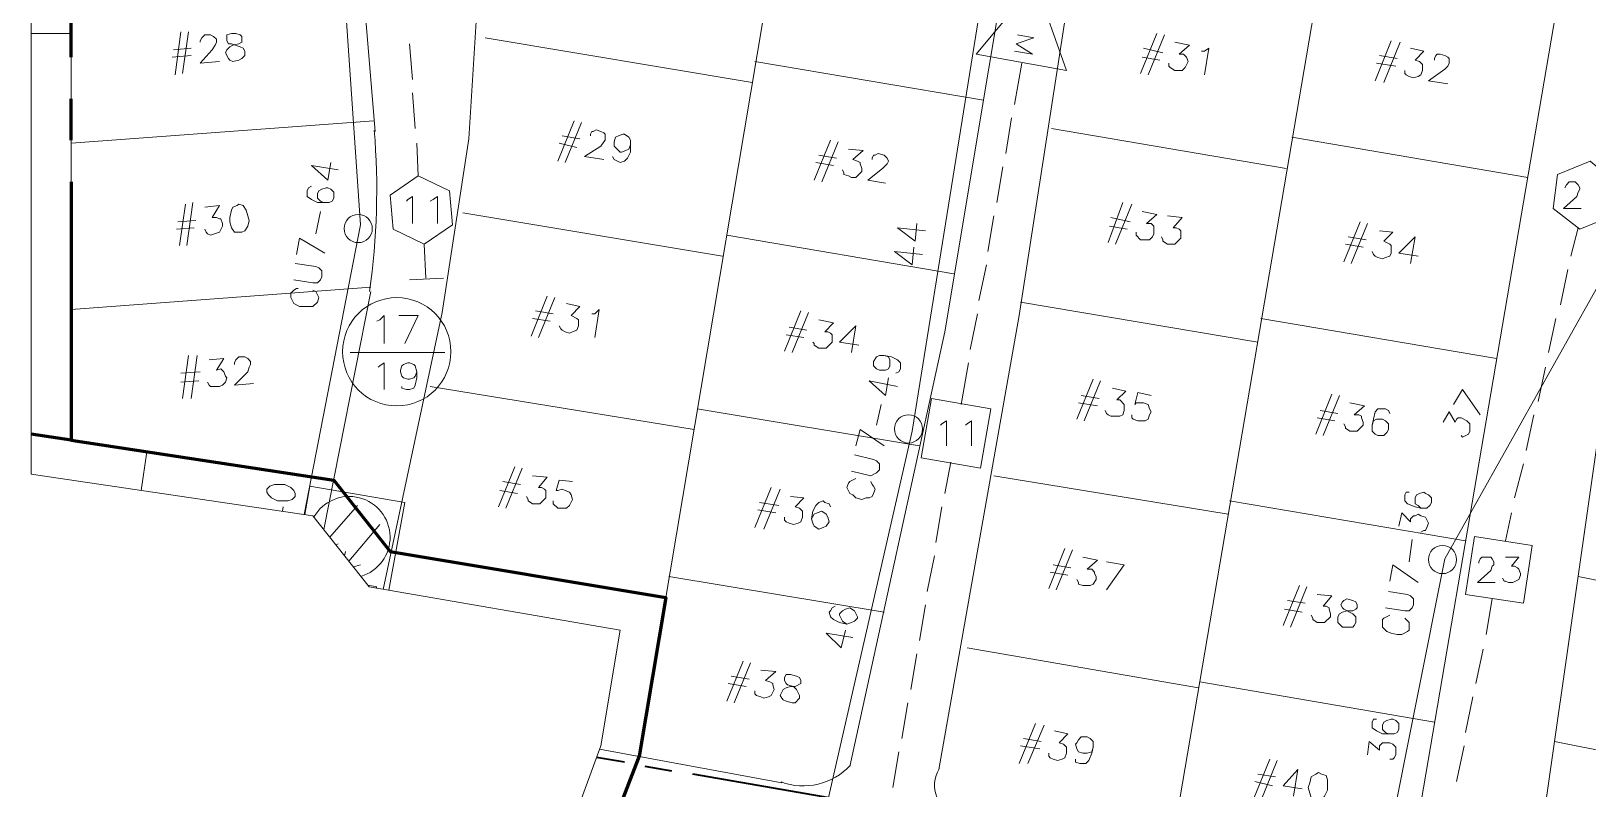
# Model space of a CAD drawing. Header units: millimetres. Extents: x 3.6 to 37.8, y 0.6 to 28.7.
# Drawn here: x 14.58 to 18.956, y 8.992 to 11.121 of the extents above; entities that cross this region are included whole.
import ezdxf

# ---------------------------------------------------------------- set-up
doc = ezdxf.new("R2010")
doc.units = ezdxf.units.MM
for name, color, linetype in [('PDF_0', 7, 'Continuous'), ('PDF_S102$BOUNDARY-NODE', 3, 'Continuous'), ('PDF_S102$Passives-TapOffs', 7, 'Continuous'), ('PDF_S102$POLE', 7, 'Continuous'), ('PDF_S102$STRAND', 7, 'Continuous'), ('PDF_S102$Symbols-SelfTerminating', 7, 'Continuous')]:
    doc.layers.add(name, color=color, linetype=linetype)
for name, color, linetype, true_color in [('PDF_S102$Actives-LineExtender', 94, 'Continuous', 0x009400), ('PDF_S102$Actives-NodeReceiver', 104, 'Continuous', 0x009425), ('PDF_S102$Cable-565', 23, 'Continuous', 0xdd8a6d), ('PDF_S102$Cable-840', 151, 'Continuous', 0x7fbfff), ('PDF_S102$LOTS', 254, 'Continuous', 0xdcdcdc), ('PDF_S102$ROAD', 8, 'Continuous', 0x7f7f7f), ('PDF_S102$SDU', 157, 'Continuous', 0x396472), ('PDF_S102$Symbols-EndOfLine', 15, 'Continuous', 0x944a4a)]:
    doc.layers.add(name, color=color, linetype=linetype, true_color=true_color)

msp = doc.modelspace()

# ---------------------------------------------------------------- linework, layer by layer
at = {"layer": 'PDF_0', "lineweight": 9}
msp.add_lwpolyline([(14.57971, 13.30369), (14.57971, 13.29118), (14.57971, 9.87595), (15.37201, 9.75919), (15.53047, 9.55903), (16.2352, 9.4381), (16.18099, 9.11284), (16.10593, 8.90851)], dxfattribs=at)
at = {"layer": 'PDF_S102$Actives-LineExtender', "lineweight": 9}
msp.add_lwpolyline([(17.236, 11.05606), (17.4028, 11.25622), (17.49037, 11.01019)], close=True, dxfattribs=at)
msp.add_lwpolyline([(17.35276, 11.11027), (17.39863, 11.10193), (17.34859, 11.08525), (17.39446, 11.05606), (17.34442, 11.0644)], dxfattribs=at)
at = {"layer": 'PDF_S102$Actives-NodeReceiver', "lineweight": 18}
for points in [[(15.34886, 9.7626), (15.36367, 9.84259), (15.63055, 9.79672), (15.58513, 9.54965)], [(15.41965, 9.69901), (15.49711, 9.78838)], [(15.47332, 9.63122), (15.55966, 9.73417)], [(15.4429, 9.67996), (15.43633, 9.67794)], [(15.46375, 9.65911), (15.46093, 9.64687)], [(15.50545, 9.62158), (15.48575, 9.61552)], [(15.52674, 9.56374), (15.55132, 9.55903), (15.54864, 9.55591)]]:
    msp.add_lwpolyline(points, dxfattribs=at)
msp.add_arc((15.47418, 9.69872), 0.11468, 286.57576, 150.15921, dxfattribs=at)
at = {"layer": 'PDF_S102$BOUNDARY-NODE', "lineweight": 60}
for points in [[(14.6923, 11.04772), (14.6923, 12.21115)], [(14.6923, 10.8142), (14.6923, 10.93096)], [(14.6923, 10.69744), (14.6923, 9.97186), (15.43039, 9.85927), (15.58885, 9.65911), (16.36447, 9.52984), (16.28941, 9.08365), (16.21018, 8.87932), (16.07674, 8.15791)], [(14.6923, 9.97186), (14.57971, 9.98849)]]:
    msp.add_lwpolyline(points, dxfattribs=at)
at = {"layer": 'PDF_S102$Cable-565', "lineweight": 13}
for points in [[(15.6514, 10.98517), (15.64306, 11.08525)], [(17.34442, 10.91428), (17.36527, 11.03104)], [(15.65974, 10.84756), (15.6514, 10.94764)], [(17.3194, 10.77667), (17.33608, 10.87675)], [(15.66808, 10.71412), (15.66391, 10.80586)], [(17.29438, 10.63906), (17.31106, 10.73914)], [(17.26936, 10.50145), (17.28604, 10.60153)], [(18.90817, 10.48894), (18.92902, 10.56817)], [(17.24434, 10.36384), (17.26519, 10.46392)], [(18.87898, 10.35133), (18.89983, 10.45141)], [(17.21932, 10.22623), (17.24017, 10.32631)], [(18.84562, 10.21789), (18.86647, 10.3138)], [(17.1943, 10.07194), (17.21515, 10.1887)], [(18.81643, 10.08028), (18.83728, 10.17619)], [(18.78307, 9.94267), (18.80392, 10.04275)], [(17.14843, 9.82174), (17.16511, 9.90931)], [(18.74971, 9.80923), (18.77473, 9.90514)], [(17.12341, 9.68413), (17.14009, 9.78421)], [(18.72469, 9.6883), (18.74137, 9.76753)], [(17.09839, 9.54652), (17.11924, 9.6466)], [(17.07754, 9.40891), (17.09422, 9.50899)], [(18.67048, 9.42559), (18.68716, 9.52567)], [(17.05252, 9.2713), (17.0692, 9.37138)], [(18.64129, 9.28798), (18.66214, 9.38389)], [(18.6121, 9.15037), (18.63295, 9.25045)], [(17.0275, 9.13369), (17.04418, 9.23377)], [(18.58708, 9.01276), (18.60793, 9.11284)], [(17.00248, 8.99608), (17.01916, 9.09616)]]:
    msp.add_lwpolyline(points, dxfattribs=at)
at = {"layer": 'PDF_S102$Cable-840', "lineweight": 40}
for points in [[(16.24771, 9.06697), (16.16886, 9.07983)], [(16.38115, 9.04195), (16.30609, 9.05446)], [(16.82317, 8.96689), (16.43953, 9.03361)]]:
    msp.add_lwpolyline(points, dxfattribs=at)
at = {"layer": 'PDF_S102$LOTS', "lineweight": 0}
for points in [[(17.82397, 18.59125), (18.33271, 12.03601), (17.78227, 8.80426)], [(16.28941, 9.08365), (16.7773, 11.98597), (16.78564, 12.28204), (16.60216, 14.55052), (16.31443, 18.42862)], [(14.6923, 9.97186), (14.6923, 13.30786)], [(14.6923, 11.11444), (14.57971, 11.11444)], [(16.60633, 10.97683), (15.85573, 11.10193)], [(17.25685, 10.92679), (16.61467, 11.03521)], [(15.54298, 10.86841), (14.6923, 10.80586)], [(18.10753, 10.73497), (17.44867, 10.84756)], [(18.78724, 10.70995), (18.12421, 10.82254)], [(16.52293, 10.48894), (15.79318, 10.60987)], [(17.17345, 10.4389), (16.53544, 10.54732)], [(15.53464, 10.40137), (14.6923, 10.33882)], [(18.0283, 10.24708), (17.3611, 10.35967)], [(18.69967, 10.20121), (18.03664, 10.3138)], [(16.4437, 10.00105), (15.70144, 10.12198)], [(17.07754, 9.95518), (16.45204, 10.05943)], [(14.57971, 9.98777), (15.43039, 9.85927)], [(14.88921, 9.83034), (14.90497, 9.9385)], [(17.9449, 9.76336), (17.28604, 9.87178)], [(18.6121, 9.6883), (17.94907, 9.80089)], [(16.36447, 9.52984), (15.58885, 9.65911)], [(16.97746, 9.48814), (16.37281, 9.58822)], [(18.92902, 9.58822), (19.63375, 9.44644)], [(17.8615, 9.27547), (17.21098, 9.38806)], [(18.52453, 9.17956), (17.86567, 9.29215)], [(18.8623, 9.12535), (19.55035, 8.98774)]]:
    msp.add_lwpolyline(points, dxfattribs=at)
at = {"layer": 'PDF_S102$Passives-TapOffs', "lineweight": 9}
for points in [[(18.93319, 10.564), (18.85813, 10.62238), (18.87064, 10.71829), (18.96238, 10.75582), (19.03744, 10.69327), (19.02493, 10.60153)], [(15.76399, 10.57651), (15.68476, 10.5223), (15.59719, 10.564), (15.58885, 10.65991), (15.66808, 10.71412), (15.75565, 10.67242)], [(17.08171, 9.92182), (17.1109, 10.08862), (17.2777, 10.05943), (17.24851, 9.89263)], [(18.63712, 9.70081), (18.79975, 9.67579), (18.77473, 9.51316), (18.6121, 9.53818)]]:
    msp.add_lwpolyline(points, close=True, dxfattribs=at)
for points in [[(18.89149, 10.68076), (18.89566, 10.6891), (18.904, 10.69744), (18.92068, 10.69744), (18.92902, 10.6891), (18.93319, 10.68076), (18.93319, 10.67659), (18.92902, 10.66825), (18.92485, 10.65574), (18.88732, 10.62238), (18.93736, 10.62238)], [(15.63472, 10.64323), (15.63889, 10.6474), (15.6514, 10.65574), (15.6514, 10.58068)], [(15.70144, 10.64323), (15.70978, 10.6474), (15.72229, 10.65574), (15.72229, 10.58068)], [(17.13592, 10.01356), (17.14009, 10.01773), (17.1526, 10.02607), (17.1526, 9.95518)], [(17.20681, 10.01356), (17.21098, 10.01773), (17.22349, 10.02607), (17.22349, 9.95518)], [(18.64963, 9.62575), (18.64963, 9.62992), (18.6538, 9.63826), (18.65797, 9.64243), (18.68299, 9.64243), (18.68716, 9.63826), (18.69133, 9.62992), (18.69133, 9.62158), (18.68716, 9.61741), (18.68299, 9.6049), (18.64546, 9.57154), (18.6955, 9.57154)], [(18.72469, 9.64243), (18.76222, 9.64243), (18.74137, 9.61741), (18.74971, 9.61741), (18.75805, 9.61324), (18.76222, 9.60907), (18.76639, 9.59656), (18.76639, 9.59239), (18.76222, 9.57988), (18.74554, 9.57154), (18.73303, 9.57154), (18.72469, 9.57571), (18.72052, 9.57571), (18.71635, 9.58405)]]:
    msp.add_lwpolyline(points, dxfattribs=at)
at = {"layer": 'PDF_S102$POLE', "lineweight": 0}
for points in [[(15.42205, 10.75165), (15.41371, 10.70161), (15.36784, 10.74331), (15.4429, 10.7308)], [(15.4012, 10.63906), (15.38452, 10.63906), (15.36784, 10.6474), (15.35533, 10.65574), (15.35533, 10.67242), (15.3595, 10.68076), (15.36784, 10.68493)], [(15.39286, 10.61404), (15.38035, 10.55149)], [(15.32614, 10.49311), (15.33448, 10.53898), (15.40537, 10.49728)], [(15.32197, 10.46809), (15.38035, 10.45975), (15.38869, 10.45558), (15.39703, 10.44724), (15.39703, 10.43056), (15.39286, 10.42222), (15.38452, 10.41388), (15.37201, 10.41388), (15.3178, 10.42222)], [(15.37201, 10.39303), (15.38035, 10.38886), (15.38869, 10.37218), (15.38452, 10.35967), (15.37201, 10.34716), (15.33448, 10.34716), (15.3178, 10.3555), (15.30946, 10.37218), (15.30946, 10.38469), (15.3178, 10.39303), (15.32614, 10.3972), (15.33031, 10.3972)], [(16.97746, 10.20955), (16.99831, 10.20538), (17.01499, 10.19704), (17.02333, 10.1887), (17.02333, 10.17202), (17.01916, 10.16368), (17.01082, 10.15951)], [(16.98997, 10.147), (16.98163, 10.09696), (16.93576, 10.13866), (17.01499, 10.12198)], [(16.96912, 10.07194), (16.95661, 10.01356)], [(16.89823, 9.95518), (16.91074, 10.00105), (16.97746, 9.95518)], [(16.89406, 9.93016), (16.94827, 9.91765), (16.95661, 9.91348), (16.96495, 9.90514), (16.96495, 9.88846), (16.95661, 9.88012), (16.93993, 9.87178), (16.88572, 9.88429)], [(16.93993, 9.8551), (16.9441, 9.84676), (16.94827, 9.84259), (16.95244, 9.83425), (16.94827, 9.82174), (16.9441, 9.8134), (16.93576, 9.80923), (16.92742, 9.80923), (16.91491, 9.80506), (16.89823, 9.80923), (16.88989, 9.81757), (16.88155, 9.82174), (16.87321, 9.83842), (16.87738, 9.85093), (16.88155, 9.8551), (16.89823, 9.86344)], [(18.487, 9.78004), (18.47032, 9.78421), (18.44947, 9.79255), (18.44113, 9.80089), (18.44113, 9.81757), (18.4453, 9.82591), (18.45364, 9.82591)], [(18.42445, 9.73), (18.43279, 9.76753), (18.45781, 9.74251), (18.45781, 9.75085), (18.46615, 9.75919), (18.47032, 9.75919), (18.47866, 9.76336), (18.487, 9.75919), (18.49951, 9.75502), (18.50785, 9.73834), (18.50368, 9.72583), (18.49951, 9.71749), (18.49534, 9.71749), (18.487, 9.71332)], [(18.46198, 9.69247), (18.45364, 9.62992)], [(18.39943, 9.57571), (18.40777, 9.62158), (18.47866, 9.57154)], [(18.39526, 9.54652), (18.44947, 9.53818), (18.45781, 9.53401), (18.46615, 9.52567), (18.46615, 9.50899), (18.46198, 9.50065), (18.45364, 9.49231), (18.44113, 9.49231), (18.38692, 9.50065)], [(18.44113, 9.47146), (18.45364, 9.45895), (18.45364, 9.4381), (18.44947, 9.43393), (18.43279, 9.42559), (18.42028, 9.42559), (18.4036, 9.42976), (18.39109, 9.43393), (18.37858, 9.44644), (18.37858, 9.46729), (18.38275, 9.47146), (18.39943, 9.4798)]]:
    msp.add_lwpolyline(points, dxfattribs=at)
for points in [[(15.39286, 10.64323), (15.38452, 10.65157), (15.38452, 10.66408), (15.38869, 10.67242), (15.39703, 10.67659), (15.40954, 10.68076), (15.41371, 10.68076), (15.42205, 10.67659), (15.43039, 10.66825), (15.43039, 10.65157), (15.42622, 10.64323), (15.41788, 10.63906), (15.4012, 10.63906)], [(16.98997, 10.20538), (16.99414, 10.19704), (16.99414, 10.18036), (16.98997, 10.17202), (16.98163, 10.16785), (16.96495, 10.16785), (16.95661, 10.17202), (16.94827, 10.18036), (16.94827, 10.19287), (16.95661, 10.20538), (16.96495, 10.20955), (16.97746, 10.20955)], [(18.47866, 9.78838), (18.47032, 9.79255), (18.47032, 9.80923), (18.47449, 9.81757), (18.48283, 9.82174), (18.49534, 9.82591), (18.49951, 9.82174), (18.50785, 9.81757), (18.51619, 9.80923), (18.51619, 9.79672), (18.51202, 9.78838), (18.50368, 9.78004), (18.487, 9.78004)]]:
    msp.add_lwpolyline(points, close=True, dxfattribs=at)
for centre in [(15.49919, 10.56609), (17.04626, 10.00314), (18.54746, 9.63618)]:
    msp.add_circle(centre, 0.03961, dxfattribs=at)
at = {"layer": 'PDF_S102$ROAD', "lineweight": 0}
for points in [[(18.47449, 8.87932), (18.92485, 11.51893), (18.96238, 11.90674), (18.9874, 12.17779), (18.94987, 12.8158), (18.64963, 16.89823), (18.52453, 18.43279)], [(18.89566, 18.42445), (19.17505, 14.59639), (19.30849, 12.65317), (19.30849, 12.27787), (19.25011, 11.83585), (18.82477, 8.86264)], [(16.88155, 9.05446), (17.14843, 10.27627), (17.39446, 11.75245), (17.41114, 11.96095), (17.42365, 12.33208), (17.236, 14.60056), (16.96078, 18.31186)], [(17.1526, 18.33271), (17.24017, 17.32774), (17.50288, 13.89166), (17.60296, 12.13192), (17.59045, 11.89423), (17.55292, 11.58565), (17.35693, 10.32214), (17.13175, 9.04612)], [(15.54715, 10.83922), (15.33448, 13.38709)], [(15.60553, 13.08268), (15.72646, 12.05686), (15.83071, 11.1478), (15.80986, 10.81837), (15.7348, 10.33048), (15.56932, 9.55236)], [(15.40224, 9.721), (15.53464, 10.38886)], [(16.17746, 9.10323), (16.68973, 9.00859)]]:
    msp.add_lwpolyline(points, dxfattribs=at)
for centre, radius, start, end in [((13.53943, 10.6745), 2.01189, 351.84773, 4.77401), ((16.7502, 9.18164), 0.18139, 249.87845, 316.88966), ((17.20473, 9.00233), 0.08549, 147.50882, 259.5467)]:
    msp.add_arc(centre, radius, start, end, dxfattribs=at)
at = {"layer": 'PDF_S102$SDU', "lineweight": 0}
for points in [[(14.9842, 10.99768), (15.00088, 11.11861)], [(15.00505, 11.00185), (15.02173, 11.11861)], [(15.03007, 11.07274), (14.98003, 11.06857)], [(15.05509, 11.08942), (15.05509, 11.09359), (15.05926, 11.10193), (15.0676, 11.11027), (15.08428, 11.11027), (15.09262, 11.1061), (15.10096, 11.09776), (15.10096, 11.08942), (15.09679, 11.08108), (15.08845, 11.06857), (15.05509, 11.03104), (15.1093, 11.03521)], [(17.69887, 11.00185), (17.74474, 11.11444)], [(17.76142, 11.06023), (17.70721, 11.07274)], [(17.71972, 10.99768), (17.76559, 11.11027)], [(17.79478, 11.08942), (17.83648, 11.08108), (17.80729, 11.05606), (17.8198, 11.05606), (17.82814, 11.04772), (17.83231, 11.03521), (17.82397, 11.01853), (17.81563, 11.01019), (17.79478, 11.01019), (17.78227, 11.01853), (17.7781, 11.0227), (17.7781, 11.03104)], [(17.86984, 11.0644), (17.87818, 11.0644), (17.89069, 11.07274), (17.87818, 10.99768)], [(18.35773, 10.981), (18.4036, 11.09359)], [(18.38275, 10.97683), (18.42862, 11.08942)], [(18.45781, 11.07274), (18.49534, 11.0644), (18.47032, 11.03938), (18.48283, 11.03521), (18.49117, 11.02687), (18.49117, 11.01019), (18.487, 10.99768), (18.47866, 10.99351), (18.46615, 10.98934), (18.45364, 10.99351), (18.4453, 10.99768), (18.44113, 11.00185), (18.44113, 11.01019)], [(15.03007, 11.05189), (14.97586, 11.04772)], [(17.75308, 11.03938), (17.70304, 11.04772)], [(18.41611, 11.0227), (18.3619, 11.03104)], [(18.42028, 11.04355), (18.37024, 11.05189)], [(18.52453, 11.03938), (18.52453, 11.04355), (18.5287, 11.05189), (18.53287, 11.05606), (18.54121, 11.05606), (18.55372, 11.05189), (18.56206, 11.04772), (18.56623, 11.04355), (18.56623, 11.03104), (18.56206, 11.0227), (18.55372, 11.01436), (18.50785, 10.981), (18.56206, 10.97266)], [(16.06006, 10.75582), (16.10593, 10.86841)], [(16.08091, 10.75165), (16.12678, 10.86424)], [(16.12261, 10.81837), (16.07257, 10.82671)], [(16.1518, 10.82671), (16.1518, 10.83088), (16.15597, 10.83922), (16.16014, 10.83922), (16.16848, 10.84339), (16.18099, 10.83922), (16.18933, 10.83505), (16.1935, 10.83088), (16.1935, 10.8142), (16.18933, 10.81003), (16.18099, 10.79752), (16.13512, 10.76833), (16.18933, 10.75999)], [(16.78147, 10.70161), (16.82734, 10.8142)], [(16.80232, 10.69744), (16.84819, 10.81003)], [(16.11427, 10.79335), (16.06423, 10.80586)], [(16.26439, 10.80169), (16.26439, 10.78084), (16.25605, 10.76416), (16.24771, 10.75582), (16.2352, 10.75165), (16.21852, 10.75999), (16.21435, 10.76833)], [(16.84402, 10.76416), (16.79398, 10.7725)], [(16.87738, 10.78918), (16.91908, 10.78501), (16.88989, 10.75999), (16.9024, 10.75582), (16.91074, 10.75165), (16.91074, 10.74748), (16.91491, 10.73497), (16.91491, 10.72663), (16.89823, 10.70995), (16.88572, 10.70995), (16.87738, 10.71412), (16.86487, 10.71829), (16.86487, 10.72246), (16.8607, 10.7308)], [(16.9441, 10.75999), (16.9441, 10.76416), (16.94827, 10.7725), (16.95244, 10.7725), (16.96078, 10.77667), (16.97746, 10.7725), (16.9858, 10.76416), (16.98997, 10.75582), (16.9858, 10.74748), (16.97329, 10.73497), (16.93159, 10.70161), (16.98163, 10.69327)], [(16.83568, 10.74331), (16.78564, 10.75165)], [(14.99671, 10.51813), (15.01339, 10.63489)], [(15.01756, 10.51813), (15.03424, 10.63906)], [(17.60713, 10.52647), (17.64883, 10.63906)], [(17.62798, 10.5223), (17.67385, 10.63489)], [(15.0676, 10.62655), (15.1093, 10.63072), (15.08845, 10.59736), (15.10096, 10.59736), (15.1093, 10.59319), (15.11347, 10.59319), (15.11764, 10.58068), (15.11764, 10.57234), (15.1093, 10.55566), (15.08428, 10.54732), (15.07594, 10.55149), (15.07177, 10.55566), (15.0676, 10.564)], [(17.66968, 10.58485), (17.61547, 10.59736)], [(17.70304, 10.61404), (17.74474, 10.6057), (17.71555, 10.58068), (17.72806, 10.58068), (17.7364, 10.57234), (17.7364, 10.55149), (17.73223, 10.54315), (17.72389, 10.53481), (17.69887, 10.53481), (17.68636, 10.54732), (17.68636, 10.55566)], [(17.77393, 10.60153), (17.81563, 10.59736), (17.79061, 10.56817), (17.79895, 10.56817), (17.80729, 10.564), (17.81146, 10.55983), (17.81146, 10.53898), (17.79478, 10.5223), (17.77393, 10.5223), (17.76142, 10.53064), (17.76142, 10.53481), (17.75725, 10.54315)], [(15.03841, 10.56817), (14.98837, 10.564)], [(15.04258, 10.58902), (14.99254, 10.58485)], [(17.66134, 10.564), (17.6113, 10.57234)], [(18.27016, 10.47226), (18.31603, 10.58485)], [(18.29101, 10.46809), (18.33688, 10.58068)], [(18.37024, 10.55983), (18.40777, 10.55566), (18.38275, 10.53064), (18.39943, 10.5223), (18.4036, 10.51813), (18.4036, 10.49728), (18.39943, 10.48894), (18.38692, 10.48477), (18.37858, 10.4806), (18.36607, 10.48477), (18.35773, 10.48894), (18.35356, 10.49311), (18.34939, 10.50145)], [(18.32437, 10.51396), (18.27433, 10.5223)], [(18.33271, 10.53481), (18.28267, 10.54315)], [(18.47866, 10.48894), (18.42445, 10.49728), (18.47032, 10.54315), (18.45781, 10.46809)], [(15.985, 10.26376), (16.03087, 10.37635)], [(16.00585, 10.25959), (16.05172, 10.37218)], [(16.04755, 10.32631), (15.99751, 10.33465)], [(16.08508, 10.3555), (16.12261, 10.34716), (16.09759, 10.32214), (16.11427, 10.3138), (16.11844, 10.30963), (16.11844, 10.29295), (16.11427, 10.28044), (16.10176, 10.27627), (16.09342, 10.2721), (16.08091, 10.27627), (16.07257, 10.28044), (16.0684, 10.28461), (16.06423, 10.29295)], [(16.15597, 10.32631), (16.16431, 10.32631), (16.17682, 10.33882), (16.16431, 10.25959)], [(16.69807, 10.22206), (16.74394, 10.33465)], [(16.71892, 10.21789), (16.76479, 10.33048)], [(16.03921, 10.30546), (15.98917, 10.3138)], [(16.76062, 10.28044), (16.71058, 10.28878)], [(16.79398, 10.30963), (16.83568, 10.30129), (16.81066, 10.27627), (16.819, 10.27627), (16.82734, 10.2721), (16.83151, 10.26793), (16.83151, 10.24708), (16.81483, 10.2304), (16.79398, 10.2304), (16.78147, 10.23874), (16.78147, 10.24291), (16.7773, 10.24708)], [(16.90657, 10.23874), (16.85236, 10.24708), (16.89823, 10.29295), (16.88572, 10.21789)], [(16.75228, 10.25959), (16.70224, 10.26793)], [(15.00505, 10.08862), (15.02173, 10.20955)], [(15.03007, 10.08862), (15.04675, 10.20955)], [(15.08011, 10.19704), (15.12181, 10.20121), (15.10096, 10.16785), (15.11347, 10.17202), (15.12181, 10.16368), (15.12598, 10.15117), (15.13015, 10.147), (15.12598, 10.13449), (15.11764, 10.12615), (15.1093, 10.12198), (15.08428, 10.12198), (15.08011, 10.12615), (15.07594, 10.13449)], [(15.151, 10.18453), (15.151, 10.1887), (15.15517, 10.19704), (15.16351, 10.20538), (15.18019, 10.20538), (15.18853, 10.20121), (15.19687, 10.19287), (15.19687, 10.18453), (15.1927, 10.17619), (15.18853, 10.16368), (15.151, 10.12615), (15.20521, 10.13032)], [(15.05509, 10.16368), (15.00088, 10.15951)], [(15.05092, 10.13866), (15.00088, 10.13449)], [(17.51956, 10.03024), (17.56543, 10.14283)], [(17.54041, 10.02607), (17.58628, 10.13866)], [(17.61964, 10.11781), (17.65717, 10.10947), (17.63215, 10.08445), (17.64049, 10.08445), (17.653, 10.07194), (17.653, 10.05526), (17.64883, 10.04275), (17.64049, 10.03858), (17.61547, 10.03858), (17.60713, 10.04275), (17.60296, 10.04692), (17.59879, 10.05526)], [(17.57794, 10.06777), (17.52373, 10.07611)], [(17.58211, 10.08862), (17.53207, 10.09696)], [(17.67385, 10.04275), (17.67385, 10.03441), (17.67802, 10.03024), (17.69053, 10.02607), (17.71138, 10.02607), (17.71972, 10.03024), (17.72389, 10.04275), (17.72806, 10.05109), (17.72389, 10.05943), (17.71972, 10.07194), (17.70721, 10.07611), (17.68636, 10.07611), (17.68219, 10.07194), (17.69053, 10.1053), (17.72806, 10.09696)], [(18.19093, 9.98854), (18.2368, 10.10113)], [(18.21178, 9.98437), (18.25765, 10.09696)], [(18.28684, 10.07611), (18.32854, 10.06777), (18.29935, 10.04275), (18.31186, 10.04275), (18.3202, 10.03858), (18.3202, 10.03441), (18.32437, 10.0219), (18.32437, 10.01356), (18.30769, 9.99688), (18.28684, 9.99688), (18.27433, 10.00522), (18.27433, 10.00939), (18.27016, 10.01773)], [(18.24514, 10.02607), (18.1951, 10.03441)], [(18.25348, 10.04692), (18.20344, 10.05526)], [(18.34939, 10.01356), (18.35356, 10.03024), (18.35773, 10.05109), (18.36607, 10.05943), (18.38692, 10.05943), (18.39526, 10.05526), (18.39943, 10.04692)], [(15.89326, 9.78421), (15.93913, 9.8968)], [(15.91411, 9.78004), (15.95998, 9.89263)], [(15.95581, 9.84676), (15.90577, 9.8551)], [(15.98917, 9.87178), (16.03087, 9.86761), (16.00585, 9.83842), (16.01419, 9.83842), (16.02253, 9.83425), (16.0267, 9.83008), (16.0267, 9.80923), (16.01002, 9.79255), (15.98917, 9.79255), (15.97666, 9.80089), (15.97666, 9.80506), (15.97249, 9.8134)], [(16.04755, 9.80089), (16.04755, 9.79255), (16.06006, 9.78004), (16.08508, 9.78004), (16.09342, 9.78838), (16.10176, 9.80506), (16.09759, 9.81757), (16.09342, 9.82591), (16.08091, 9.83008), (16.07257, 9.83425), (16.06006, 9.83008), (16.05589, 9.83008), (16.06423, 9.85927), (16.10176, 9.8551)], [(15.94747, 9.82174), (15.89743, 9.83008)], [(16.61467, 9.72583), (16.66054, 9.83842)], [(16.63969, 9.72166), (16.68556, 9.83425)], [(16.71475, 9.8134), (16.75228, 9.80923), (16.72726, 9.78421), (16.73977, 9.78004), (16.74811, 9.7717), (16.74811, 9.75502), (16.74394, 9.74251), (16.7356, 9.73834), (16.72309, 9.73417), (16.71058, 9.73834), (16.70224, 9.74251), (16.69807, 9.74668), (16.69807, 9.75502)], [(16.67305, 9.76753), (16.62301, 9.77587)], [(16.68139, 9.78838), (16.62718, 9.79672)], [(16.77313, 9.75085), (16.7773, 9.7717), (16.78564, 9.78838), (16.79398, 9.79672), (16.80649, 9.80089), (16.81066, 9.79672), (16.82317, 9.79255), (16.82734, 9.78421)], [(17.44033, 9.55486), (17.4862, 9.66745)], [(17.46118, 9.55069), (17.50705, 9.66328)], [(17.53624, 9.64243), (17.57794, 9.63409), (17.54875, 9.60907), (17.56126, 9.60907), (17.5696, 9.60073), (17.5696, 9.59656), (17.57377, 9.58822), (17.57377, 9.57988), (17.56543, 9.56737), (17.55709, 9.5632), (17.53624, 9.5632), (17.52373, 9.56737), (17.52373, 9.57154), (17.51956, 9.57988)], [(17.60296, 9.62992), (17.653, 9.62158), (17.60296, 9.55069)], [(17.49454, 9.59239), (17.4445, 9.60073)], [(17.50288, 9.61324), (17.45284, 9.62158)], [(18.09919, 9.45061), (18.14506, 9.5632)], [(18.12004, 9.44644), (18.16591, 9.55903)], [(18.16174, 9.51316), (18.1117, 9.5215)], [(18.1951, 9.53818), (18.2368, 9.53401), (18.21178, 9.50482), (18.22012, 9.50482), (18.22846, 9.50065), (18.22846, 9.49648), (18.23263, 9.48397), (18.23263, 9.47563), (18.21595, 9.45895), (18.1951, 9.45895), (18.18259, 9.46729), (18.18259, 9.47146), (18.17842, 9.4798)], [(18.1534, 9.48814), (18.10336, 9.49648)], [(16.53544, 9.23794), (16.58131, 9.35053)], [(16.55629, 9.23377), (16.60216, 9.34636)], [(16.63135, 9.32551), (16.67305, 9.32134), (16.64386, 9.29632), (16.65637, 9.29215), (16.66471, 9.28798), (16.66471, 9.28381), (16.66888, 9.2713), (16.66054, 9.25462), (16.6522, 9.25045), (16.63969, 9.24628), (16.63135, 9.25045), (16.61884, 9.25462), (16.61467, 9.25879), (16.61467, 9.26713)], [(16.58965, 9.27964), (16.53961, 9.28798)], [(16.59799, 9.30049), (16.54795, 9.30883)], [(17.35693, 9.0628), (17.4028, 9.17539)], [(17.38195, 9.0628), (17.42782, 9.17122)], [(17.45701, 9.15454), (17.49454, 9.1462), (17.46952, 9.12118), (17.48203, 9.11701), (17.49037, 9.10867), (17.49037, 9.09199), (17.4862, 9.07948), (17.47786, 9.07531), (17.46535, 9.07114), (17.45284, 9.07531), (17.4445, 9.07948), (17.44033, 9.08365), (17.44033, 9.09199)], [(17.41531, 9.1045), (17.3611, 9.11284)], [(17.41948, 9.12535), (17.36944, 9.13369)], [(17.56543, 9.10867), (17.56126, 9.09199), (17.55292, 9.07114), (17.54458, 9.0628), (17.5279, 9.0628), (17.51539, 9.06697), (17.51539, 9.07531)], [(18.01579, 8.96272), (18.06166, 9.07531)], [(18.03664, 8.95855), (18.08251, 9.07114)], [(18.07834, 9.02527), (18.0283, 9.03361)], [(18.1534, 8.99191), (18.09919, 9.00025), (18.14089, 9.04612), (18.12838, 8.97106)], [(18.07, 9.00025), (18.01996, 9.01276)]]:
    msp.add_lwpolyline(points, dxfattribs=at)
for points in [[(15.14266, 11.11444), (15.15517, 11.11444), (15.16768, 11.11027), (15.17185, 11.1061), (15.17185, 11.08942), (15.16351, 11.08525), (15.14683, 11.08108), (15.13849, 11.07691), (15.13015, 11.06857), (15.12598, 11.06023), (15.13432, 11.04355), (15.13849, 11.03938), (15.14683, 11.03521), (15.16351, 11.03938), (15.17185, 11.04355), (15.18019, 11.05189), (15.18019, 11.0644), (15.17602, 11.07274), (15.16768, 11.07691), (15.14266, 11.08525), (15.13432, 11.08525), (15.13015, 11.09359), (15.13015, 11.11027)], [(16.26022, 10.78918), (16.25188, 10.78501), (16.23937, 10.78084), (16.2352, 10.78084), (16.21852, 10.79752), (16.21852, 10.81003), (16.22269, 10.82254), (16.23103, 10.82671), (16.24354, 10.83088), (16.24771, 10.83088), (16.26022, 10.82254), (16.26439, 10.8142), (16.26439, 10.80169)], [(15.15934, 10.63072), (15.16351, 10.63489), (15.17602, 10.63072), (15.18436, 10.61821), (15.18853, 10.60153), (15.1927, 10.58902), (15.18853, 10.57234), (15.18019, 10.55983), (15.17185, 10.55566), (15.151, 10.55566), (15.14266, 10.56817), (15.13849, 10.58485), (15.13849, 10.59736), (15.14266, 10.61821), (15.14683, 10.62655)], [(18.35356, 10.02607), (18.3619, 10.03024), (18.37858, 10.03024), (18.38692, 10.02607), (18.39526, 10.01773), (18.39526, 10.00105), (18.39109, 9.99271), (18.38275, 9.98437), (18.36607, 9.98437), (18.35773, 9.98854), (18.34939, 9.99688), (18.34939, 10.01356)], [(16.78147, 9.76336), (16.78981, 9.76753), (16.80232, 9.7717), (16.81483, 9.76336), (16.819, 9.75502), (16.82317, 9.74251), (16.81483, 9.73), (16.80649, 9.72583), (16.79398, 9.72166), (16.78147, 9.73), (16.7773, 9.73834), (16.77313, 9.75085)], [(18.2785, 9.52567), (18.29518, 9.5215), (18.30352, 9.51733), (18.30769, 9.50899), (18.30769, 9.50065), (18.30352, 9.49648), (18.29518, 9.49231), (18.2785, 9.49231), (18.26599, 9.48814), (18.25765, 9.48397), (18.25348, 9.47563), (18.25348, 9.45895), (18.26599, 9.44644), (18.29518, 9.44644), (18.29935, 9.45061), (18.30352, 9.45895), (18.30352, 9.47563), (18.29518, 9.48397), (18.27016, 9.49648), (18.26599, 9.50065), (18.26182, 9.50899), (18.26599, 9.51733), (18.27016, 9.5215)], [(16.71475, 9.313), (16.73143, 9.30883), (16.73977, 9.30466), (16.74394, 9.29632), (16.74394, 9.28798), (16.72726, 9.27964), (16.71475, 9.27964), (16.70224, 9.27547), (16.6939, 9.2713), (16.68556, 9.25462), (16.68973, 9.24628), (16.6939, 9.24211), (16.70224, 9.23794), (16.71892, 9.23377), (16.72726, 9.23377), (16.73977, 9.24628), (16.73977, 9.25462), (16.73143, 9.2713), (16.72309, 9.27964), (16.70641, 9.28381), (16.70224, 9.28798), (16.69807, 9.29632), (16.69807, 9.30466), (16.70224, 9.313)], [(17.56126, 9.09616), (17.54875, 9.09199), (17.53624, 9.09199), (17.52373, 9.09616), (17.51956, 9.1045), (17.51539, 9.11701), (17.51956, 9.12118), (17.52373, 9.12952), (17.53207, 9.13786), (17.54875, 9.13786), (17.55709, 9.13369), (17.56543, 9.12535), (17.56543, 9.10867)], [(18.19927, 9.03778), (18.20761, 9.03361), (18.22012, 9.02944), (18.22429, 9.01693), (18.22429, 8.98774), (18.21595, 8.97106), (18.20761, 8.95855), (18.18676, 8.95855), (18.17842, 8.96689), (18.17425, 8.9794), (18.17008, 8.99608), (18.17425, 9.00859), (18.17842, 9.02527), (18.19093, 9.03361)]]:
    msp.add_lwpolyline(points, close=True, dxfattribs=at)
at = {"layer": 'PDF_S102$STRAND', "color": 254, "lineweight": 0, "true_color": 0xdcdcdc}
for points in [[(17.72138, 4.08715), (17.7781, 5.46409), (18.05749, 6.98197), (18.31603, 8.44564), (18.55372, 9.63826), (19.12084, 10.6474), (18.92068, 11.86504), (18.88315, 13.01179), (18.78307, 14.54635), (18.65797, 16.21018), (18.53704, 17.76976), (18.89983, 19.07914), (20.25508, 19.17088)], [(18.89983, 19.07914), (17.18179, 18.93319), (17.00248, 17.16928), (17.12341, 15.66391), (17.236, 14.25028), (17.34025, 12.85333), (17.2777, 11.37298), (17.05669, 9.99688), (16.76479, 8.72086), (16.09267, 8.83705)], [(15.34701, 9.76287), (15.50545, 10.57651), (15.41788, 11.8567), (15.6514, 13.04515), (15.63472, 14.42542), (15.58468, 15.81403), (15.45541, 17.23183), (15.33031, 18.80392)]]:
    msp.add_lwpolyline(points, dxfattribs=at)
at = {"layer": 'PDF_S102$STRAND', "lineweight": 0}
for points in [[(17.0692, 10.58068), (17.06503, 10.53064), (17.01499, 10.56817), (17.09422, 10.55983)], [(17.06086, 10.51396), (17.05669, 10.46392), (17.00665, 10.50145), (17.08588, 10.49311)], [(18.57874, 10.07194), (18.60376, 10.11364), (18.6538, 10.04275)], [(18.54955, 10.0219), (18.56623, 10.05109), (18.58291, 10.0219), (18.58708, 10.03024), (18.59125, 10.03441), (18.59959, 10.03441), (18.61627, 10.02607), (18.62461, 10.01773), (18.62461, 9.99688), (18.62044, 9.98854), (18.60376, 9.9802), (18.59959, 9.98437)], [(15.28861, 9.78421), (15.28654, 9.77179)], [(16.87321, 9.45478), (16.85236, 9.45895), (16.83568, 9.46729), (16.82734, 9.47563), (16.82317, 9.48814), (16.82734, 9.49231), (16.83151, 9.50065), (16.83985, 9.50482)], [(16.86904, 9.4381), (16.85653, 9.38806), (16.81483, 9.42976), (16.88989, 9.41725)], [(18.39526, 9.1462), (18.37858, 9.1462), (18.3619, 9.15454), (18.34939, 9.16288), (18.34939, 9.17956), (18.35356, 9.1879), (18.3619, 9.1879)], [(18.33688, 9.08782), (18.34105, 9.12535), (18.37024, 9.10033), (18.37024, 9.11284), (18.37858, 9.12118), (18.39943, 9.12118), (18.40777, 9.11701), (18.41611, 9.10867), (18.41611, 9.08782), (18.41194, 9.07948), (18.40777, 9.07531), (18.39943, 9.07531)]]:
    msp.add_lwpolyline(points, dxfattribs=at)
for points in [[(15.24274, 9.82591), (15.24274, 9.83425), (15.25108, 9.84259), (15.26359, 9.84676), (15.29278, 9.84676), (15.30946, 9.83842), (15.3178, 9.83008), (15.32197, 9.82174), (15.32197, 9.8134), (15.31363, 9.80506), (15.30112, 9.80089), (15.27193, 9.80089), (15.25525, 9.80923), (15.24691, 9.81757)], [(16.8607, 9.46312), (16.85236, 9.4798), (16.85236, 9.48397), (16.8607, 9.49231), (16.86904, 9.49648), (16.88155, 9.50065), (16.89406, 9.49231), (16.9024, 9.47563), (16.9024, 9.47146), (16.89406, 9.46312), (16.88572, 9.45895), (16.87321, 9.45478)], [(18.38692, 9.15037), (18.37858, 9.15871), (18.37858, 9.17122), (18.38275, 9.17956), (18.39109, 9.18373), (18.4036, 9.1879), (18.40777, 9.1879), (18.41611, 9.18373), (18.42445, 9.17539), (18.42445, 9.15871), (18.42028, 9.15037), (18.41194, 9.1462), (18.39526, 9.1462)]]:
    msp.add_lwpolyline(points, close=True, dxfattribs=at)
at = {"layer": 'PDF_S102$Symbols-EndOfLine', "lineweight": 0}
for points in [[(15.55132, 10.30546), (15.55966, 10.30963), (15.57217, 10.32214), (15.57217, 10.24291)], [(15.61387, 10.32214), (15.66808, 10.32214), (15.63055, 10.24291)], [(15.74314, 10.21789), (15.47626, 10.21789)], [(15.55549, 10.17619), (15.55966, 10.18036), (15.57217, 10.1887), (15.57217, 10.11364)], [(15.66391, 10.16368), (15.66391, 10.147), (15.65974, 10.12615), (15.65557, 10.11781), (15.64306, 10.11364), (15.63472, 10.11364), (15.62221, 10.11781), (15.62221, 10.12198)]]:
    msp.add_lwpolyline(points, dxfattribs=at)
msp.add_lwpolyline([(15.65974, 10.15117), (15.65557, 10.147), (15.64306, 10.14283), (15.63889, 10.14283), (15.62638, 10.147), (15.62221, 10.15117), (15.61804, 10.16368), (15.61804, 10.16785), (15.62221, 10.18036), (15.62638, 10.18453), (15.63889, 10.1887), (15.64306, 10.1887), (15.65557, 10.18453), (15.65974, 10.18036), (15.66391, 10.16368)], close=True, dxfattribs=at)
msp.add_circle((15.60761, 10.21997), 0.15221, dxfattribs=at)
at = {"layer": 'PDF_S102$Symbols-SelfTerminating', "lineweight": 9}
for points in [[(15.68893, 10.42639), (15.68476, 10.5223)], [(15.73897, 10.42639), (15.64306, 10.42222)]]:
    msp.add_lwpolyline(points, dxfattribs=at)

doc.saveas('drawing.dxf')
